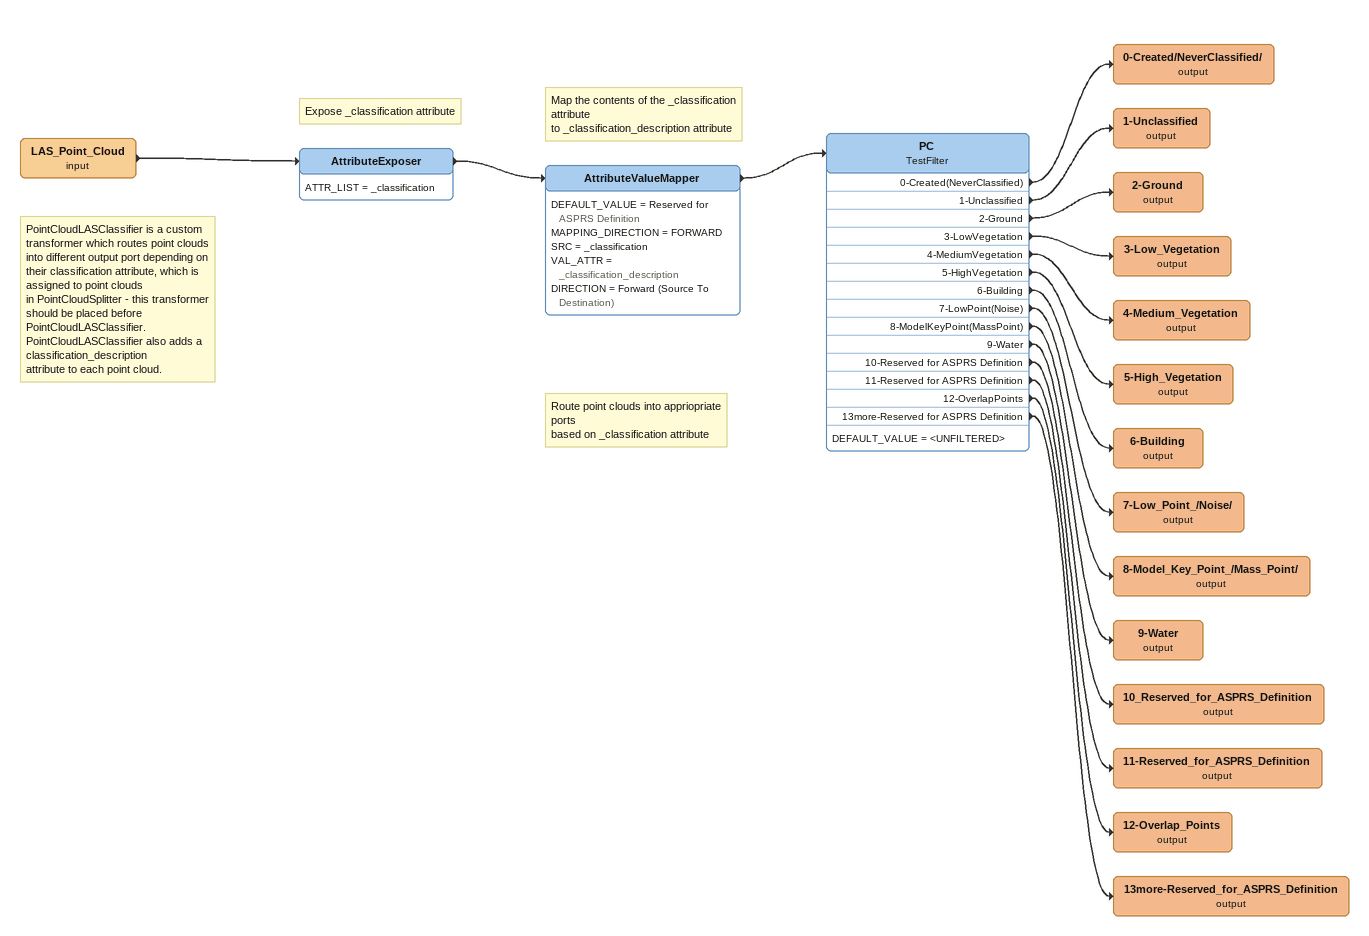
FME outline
Note: PointCloudLASClassifier is a custom transformer which routes point clouds into different output port depending on their classification attribute, which is assigned to point clouds / in PointCloudSplitter - this transformer should be placed before PointCloudLASClassifier. / PointCloudLASClassifier also adds a classification_description / attribute to each point cloud.
LAS_Point_Cloud (input)
    -> AttributeExposer
Note: Expose _classification attribute
AttributeExposer
    ATTR_LIST = _classification
    -> AttributeValueMapper
Note: Map the contents of the _classification attribute / to _classification_description attribute
AttributeValueMapper
    DEFAULT_VALUE = Reserved for ASPRS Definition
    MAPPING_DIRECTION = FORWARD
    SRC = _classification
    VAL_ATTR = _classification_description
    DIRECTION = Forward (Source To Destination)
    -> PC
Note: Route point clouds into appriopriate ports / based on _classification attribute
PC: TestFilter
    DEFAULT_VALUE = <UNFILTERED>
    0-Created(NeverClassified) -> 0-Created/NeverClassified/ (output)
    1-Unclassified -> 1-Unclassified (output)
    2-Ground -> 2-Ground (output)
    3-LowVegetation -> 3-Low_Vegetation (output)
    4-MediumVegetation -> 4-Medium_Vegetation (output)
    5-HighVegetation -> 5-High_Vegetation (output)
    6-Building -> 6-Building (output)
    7-LowPoint(Noise) -> 7-Low_Point_/Noise/ (output)
    8-ModelKeyPoint(MassPoint) -> 8-Model_Key_Point_/Mass_Point/ (output)
    9-Water -> 9-Water (output)
    10-Reserved for ASPRS Definition -> 10_Reserved_for_ASPRS_Definition (output)
    11-Reserved for ASPRS Definition -> 11-Reserved_for_ASPRS_Definition (output)
    12-OverlapPoints -> 12-Overlap_Points (output)
    13more-Reserved for ASPRS Definition -> 13more-Reserved_for_ASPRS_Definition (output)
0-Created/NeverClassified/ (output)
1-Unclassified (output)
2-Ground (output)
3-Low_Vegetation (output)
4-Medium_Vegetation (output)
5-High_Vegetation (output)
6-Building (output)
7-Low_Point_/Noise/ (output)
8-Model_Key_Point_/Mass_Point/ (output)
9-Water (output)
10_Reserved_for_ASPRS_Definition (output)
11-Reserved_for_ASPRS_Definition (output)
12-Overlap_Points (output)
13more-Reserved_for_ASPRS_Definition (output)
